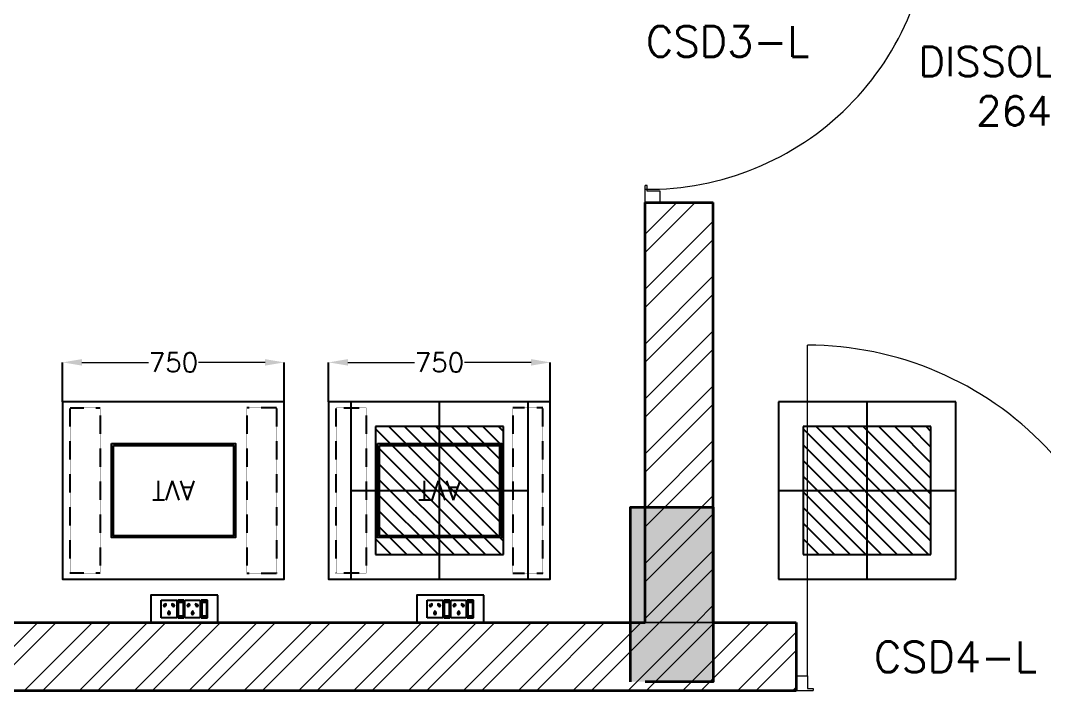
# Model space of a CAD drawing. Extents: x -52083 to 49512, y -145230 to 20224.
# Drawn here: x -35389 to -31925, y -105009 to -102743 of the extents above; entities that cross this region are included whole.
import ezdxf
from ezdxf.enums import TextEntityAlignment as Align

# ---------------------------------------------------------------- set-up
doc = ezdxf.new("R2010")
doc.units = 0
doc.header["$LTSCALE"] = 0.5
doc.header["$MEASUREMENT"] = 0
doc.header["$PDMODE"] = 32
doc.linetypes.add('HIDDEN', pattern=[0.375, 0.25, -0.125])
for name, color, linetype, lineweight in [('1050x2100 Door', 6, 'Continuous', 5), ('1200x2100 Door', 5, 'Continuous', 5), ('COL', 1, 'Continuous', 35), ('DIM', 3, 'Continuous', 5), ('ELE-36W LED LIGHT', 210, 'Continuous', 25), ('Hatch-1', 8, 'Continuous', 5), ('Sa-Block Text', 7, 'Continuous', 18), ('wall-1', 7, 'Continuous', 35)]:
    doc.layers.add(name, color=color, linetype=linetype, lineweight=lineweight)
for name, color, linetype in [('ELE 36W LED LIGHT', 6, 'Continuous'), ('PDF_Text', 5, 'Continuous'), ('SA-6MRP', 1, 'Continuous'), ('SA-FUR', 3, 'Continuous'), ('SA-Granite', 3, 'Continuous')]:
    doc.layers.add(name, color=color, linetype=linetype)
doc.styles.add('RomanS', font='romans.shx')
doc.styles.get("Standard").update_dxf_attribs({"font": 'romans.shx'})
doc.dimstyles.new('Sa-dim', dxfattribs={"dimtxt": 65, "dimasz": 65, "dimexe": 0, "dimexo": 0, "dimtad": 0, "dimdec": 0, "dimdsep": 46, "dimtxsty": 'Standard', "dimcen": 0, "dimclrd": 256, "dimclre": 7, "dimclrt": 1, "dimadec": 0, "dimazin": 0, "dimtfac": 1, "dimtdec": 0, "dimtmove": 0, "dimatfit": 3, "dimfxl": 1, "dimlwd": -1, "dimarcsym": 0})
pattern_1 = [(45, (22946.7, -16431.28), (-92.80777, 92.80777), []), (45, (23008.57, -16431.28), (-92.80777, 92.80777), [])]

# ---------------------------------------------------------------- blocks, each defined once
blk = doc.blocks.new('SD 1200x2100')
at = {"layer": '1200x2100 Door'}
for p, q in [((289771.1, 46661.9), (289771.1, 46711.8)), ((289771.1, 46711.8), (289829.5, 46711.8)), ((289771.1, 46661.9), (289771.1, 46711.8)), ((289809.4, 46661.9), (289809.4, 46705.1)), ((289809.4, 46705.1), (289829.5, 46705.1)), ((289829.5, 46705.1), (289829.5, 46711.8)), ((290971.1, 46711.8), (290912.7, 46711.8)), ((290912.7, 46705.1), (290912.7, 46711.8)), ((290932.8, 46705.1), (290912.7, 46705.1)), ((290932.8, 46661.9), (290932.8, 46705.1)), ((290971.1, 46661.9), (290971.1, 46711.8)), ((289771.1, 46661.9), (289809.4, 46661.9)), ((290971.1, 46661.9), (290932.8, 46661.9)), ((290932.8, 46661.9), (290932.8, 45543.9))]:
    blk.add_line(p, q, dxfattribs=at)
blk.add_arc((290932.8, 46661.9), 1118, 177.4426, 270, dxfattribs=at)
blk = doc.blocks.new('1050x2100')
at = {"layer": '1050x2100 Door'}
for p, q in [((289971.9, 46661.9), (289971.9, 46711.8)), ((289971.9, 46711.8), (290030.3, 46711.8)), ((289971.9, 46661.9), (289971.9, 46711.8)), ((290010.2, 46661.9), (290010.2, 46705.1)), ((290010.2, 46705.1), (290030.3, 46705.1)), ((290030.3, 46705.1), (290030.3, 46711.8)), ((291021.9, 46711.8), (290963.5, 46711.8)), ((290963.5, 46705.1), (290963.5, 46711.8)), ((290983.6, 46705.1), (290963.5, 46705.1)), ((290983.6, 46661.9), (290983.6, 46705.1)), ((291021.9, 46661.9), (291021.9, 46711.8)), ((289971.9, 46661.9), (290010.2, 46661.9)), ((291021.9, 46661.9), (290983.6, 46661.9)), ((290983.6, 46661.9), (290983.6, 45743.9))]:
    blk.add_line(p, q, dxfattribs=at)
blk.add_arc((290976, 46702.9), 959, 179.4701, 270.4563, dxfattribs=at)
blk = doc.blocks.new('750 X 600 AVT')
at = {"color": 30, "linetype": 'HIDDEN'}
for points in [[(127, 20.4), (127, 579.6), (25.4, 579.6), (25.4, 20.4)], [(623, 20.4), (623, 579.6), (724.6, 579.6), (724.6, 20.4)]]:
    blk.add_lwpolyline(points, close=True, dxfattribs=at)
at = {"color": 30}
for points in [[(584.4, 141.1), (165.6, 141.1), (165.6, 458.9), (584.4, 458.9)], [(578.1, 147.4), (171.9, 147.4), (171.9, 452.6), (578.1, 452.6)]]:
    blk.add_lwpolyline(points, close=True, dxfattribs=at)
at = {"layer": 'SA-Granite', "color": 30}
blk.add_lwpolyline([(0, 0), (750, 0), (750, 600), (0, 600)], close=True, dxfattribs=at)
at = {"insert": (375, 300), "char_height": 65, "width": 175.432, "attachment_point": 5}
blk.add_mtext('{\\C7;AVT}', dxfattribs=at)
blk = doc.blocks.new('*D1095')
at = {"layer": 'Defpoints', "color": 0}
for p in [(-35246.9, -103899), (-35246.9, -104032.4), (-34496.9, -104032.4)]:
    blk.add_point(p, dxfattribs=at)
at = {"layer": 'DIM', "color": 7, "lineweight": -2}
for p, q in [((-35246.9, -104032.4), (-35246.9, -103899)), ((-34496.9, -104032.4), (-34496.9, -103899))]:
    blk.add_line(p, q, dxfattribs=at)
at = {"layer": 'DIM'}
for p, q in [((-35181.9, -103899), (-34956.1, -103899)), ((-34561.9, -103899), (-34787.7, -103899))]:
    blk.add_line(p, q, dxfattribs=at)
for points in [[(-35181.9, -103888.1), (-35181.9, -103909.8), (-35246.9, -103899)], [(-34561.9, -103888.1), (-34561.9, -103909.8), (-34496.9, -103899)]]:
    blk.add_solid(points, dxfattribs=at)
at = {"layer": 'DIM', "color": 1, "insert": (-34871.9, -103899), "char_height": 65, "attachment_point": 5}
blk.add_mtext('750', dxfattribs=at)
blk = doc.blocks.new('*U133')
at = {"ltscale": 300}
for p, q in [((-78.1, 29.8), (-78.1, -29.8)), ((-78.1, 29.8), (-78.1, -29.8)), ((-57.3, 29.8), (-78.1, 29.8)), ((-78.1, 29.8), (-57.3, 29.8)), ((-76.3, 23.3), (-76.3, -23.3)), ((-59.1, 23.3), (-76.3, 23.3)), ((-59.1, -23.3), (-59.1, 23.3)), ((-57.3, -29.8), (-57.3, 29.8)), ((-53.9, 29.8), (-1.7, 29.8)), ((-53.9, -29.8), (-53.9, 29.8)), ((-1.7, 29.8), (-1.7, -29.8)), ((1.7, 29.8), (1.7, -29.8)), ((1.7, 29.8), (1.7, -29.8)), ((22.5, 29.8), (1.7, 29.8)), ((1.7, 29.8), (22.5, 29.8)), ((3.5, 23.3), (3.5, -23.3)), ((20.7, 23.3), (3.5, 23.3)), ((20.7, -23.3), (20.7, 23.3)), ((22.5, -29.8), (22.5, 29.8)), ((25.9, -29.8), (25.9, 29.8)), ((25.9, 29.8), (78.1, 29.8)), ((78.1, 29.8), (78.1, -29.8)), ((-78.1, -29.8), (-57.3, -29.8)), ((-76.3, -21.2), (-59.1, -21.2)), ((-76.3, -23.3), (-59.1, -23.3)), ((-1.7, -29.8), (-53.9, -29.8)), ((1.7, -29.8), (22.5, -29.8)), ((3.5, -21.2), (20.7, -21.2)), ((3.5, -23.3), (20.7, -23.3)), ((78.1, -29.8), (25.9, -29.8))]:
    blk.add_line(p, q, dxfattribs=at)
blk.add_lwpolyline([(-113, -46), (113, -46), (113, 46), (-113, 46)], close=True, dxfattribs=at)
for centre, radius, start, end in [((-27.8, 14.7), 4.06, 307.1584, 232.8416), ((-27.8, 10.6), 2.59, 161.4031, 18.5969), ((52, 14.7), 4.06, 307.1584, 232.8416), ((52, 10.6), 2.59, 161.4031, 18.5969), ((-42.7, -11.6), 3.5, 5.2689, 272.51), ((-39.9, -14), 2.82, 202.6838, 75.0951), ((-15.7, -14), 2.82, 104.9049, 337.3162), ((-12.9, -11.6), 3.5, 267.49, 174.7311), ((37.1, -11.6), 3.5, 5.2689, 272.51), ((39.9, -14), 2.82, 202.6838, 75.0951), ((64.1, -14), 2.82, 104.9049, 337.3162), ((66.9, -11.6), 3.5, 267.49, 174.7311)]:
    blk.add_arc(centre, radius, start, end, dxfattribs=at)
at = {"layer": 'Sa-Block Text', "flags": 1}
for tag, p in [('PROJECTNAME', (102.4, 776)), ('FLOOR', (102.4, 686.5)), ('LABNAME', (102.4, 577)), ('ITEMNO:', (102.4, 479.7))]:
    blk.add_attdef(tag, text='', height=65, dxfattribs=at).set_placement(p, align=Align.MIDDLE_CENTER)
at = {"layer": 'Sa-Block Text'}
blk.add_attdef('CATALOGUE', text='', height=65, dxfattribs=at).set_placement((102.4, 360.5), align=Align.MIDDLE_CENTER)
blk = doc.blocks.new('*D1097')
at = {"layer": 'Defpoints', "color": 0}
for p in [(-34346.9, -103899), (-34346.9, -104032.4), (-33596.9, -104032.4)]:
    blk.add_point(p, dxfattribs=at)
at = {"layer": 'DIM', "color": 7, "lineweight": -2}
for p, q in [((-34346.9, -104032.4), (-34346.9, -103899)), ((-33596.9, -104032.4), (-33596.9, -103899))]:
    blk.add_line(p, q, dxfattribs=at)
at = {"layer": 'DIM'}
for p, q in [((-34281.9, -103899), (-34056.1, -103899)), ((-33661.9, -103899), (-33887.7, -103899))]:
    blk.add_line(p, q, dxfattribs=at)
for points in [[(-34281.9, -103888.1), (-34281.9, -103909.8), (-34346.9, -103899)], [(-33661.9, -103888.1), (-33661.9, -103909.8), (-33596.9, -103899)]]:
    blk.add_solid(points, dxfattribs=at)
at = {"layer": 'DIM', "color": 1, "insert": (-33971.9, -103899), "char_height": 65, "attachment_point": 5}
blk.add_mtext('750', dxfattribs=at)
blk = doc.blocks.new('light300x600')
at = {"layer": 'ELE-36W LED LIGHT', "lineweight": 25}
for p, q in [((918214.7, -78407.4), (918214.7, -79007.4)), ((918814.7, -78407.4), (918214.7, -78407.4)), ((918514.7, -78407.4), (918514.7, -79007.4)), ((918814.7, -79007.4), (918814.7, -78407.4)), ((918298.3, -78491.3), (918298.6, -78491)), ((918298.3, -78544.3), (918351.6, -78491)), ((918298.3, -78597.3), (918404.7, -78491)), ((918298.3, -78650.4), (918457.7, -78491)), ((918298.3, -78703.4), (918510.7, -78491)), ((918298.3, -78756.4), (918563.8, -78491)), ((918298.3, -78809.5), (918616.8, -78491)), ((918298.3, -78862.5), (918669.8, -78491)), ((918298.3, -78915.5), (918722.9, -78491)), ((918298.3, -78491), (918298.3, -78923.7)), ((918731.1, -78491), (918298.3, -78491)), ((918731.1, -78923.7), (918731.1, -78491)), ((918343.2, -78923.7), (918731.1, -78535.8)), ((918396.2, -78923.7), (918731.1, -78588.8)), ((918449.2, -78923.7), (918731.1, -78641.9)), ((918214.7, -78707.4), (918814.7, -78707.4)), ((918502.3, -78923.7), (918731.1, -78694.9)), ((918555.3, -78923.7), (918731.1, -78747.9)), ((918608.3, -78923.7), (918731.1, -78801)), ((918661.3, -78923.7), (918731.1, -78854)), ((918714.4, -78923.7), (918731.1, -78907)), ((918298.3, -78923.7), (918731.1, -78923.7)), ((918214.7, -79007.4), (918814.7, -79007.4))]:
    blk.add_line(p, q, dxfattribs=at)
blk = doc.blocks.new('BARE')
at = {"layer": 'COL'}
h = blk.add_hatch(color=256, dxfattribs=at)
h.dxf.hatch_style = 1
h.paths.add_polyline_path([(-15493.5, -7332.6), (-15773.5, -7332.6), (-15773.5, -7922.6), (-15493.5, -7922.6)])
at = {"layer": 'Hatch-1'}
h = blk.add_hatch(dxfattribs=at)
h.set_pattern_fill('ANSI32,_O', color=256, scale=350)
h.set_pattern_definition(pattern_1)
h.paths.add_polyline_path([(-15493.5, -6302.6), (-15723.5, -6302.6), (-15723.5, -7722.6), (-15493.5, -7722.6)])
h = blk.add_hatch(dxfattribs=at)
h.set_pattern_fill('ANSI32,_O', color=256, scale=350)
h.set_pattern_definition(pattern_1)
h.paths.add_polyline_path([(-19273.5, -7722.6), (-15213.5, -7722.6), (-15213.5, -7952.6), (-19273.5, -7952.6)])
at = {"layer": 'COL'}
blk.add_lwpolyline([(-15773.5, -7922.6), (-15773.5, -7332.6), (-15493.5, -7332.6), (-15493.5, -7922.6), (-15723.5, -7922.6)], dxfattribs=at)
at = {"layer": 'Hatch-1'}
for points in [[(-15493.5, -6302.6), (-15723.5, -6302.6), (-15723.5, -7722.6), (-15493.5, -7722.6)], [(-15723.5, -6302.6), (-15493.5, -6302.6), (-15493.5, -7722.6), (-15723.5, -7722.6)], [(-15493.5, -6302.6), (-15723.5, -6302.6), (-15723.5, -7722.6), (-15493.5, -7722.6)], [(-19273.5, -7722.6), (-15213.5, -7722.6), (-15213.5, -7952.6), (-19273.5, -7952.6)], [(-19273.5, -7722.6), (-15213.5, -7722.6), (-15213.5, -7952.6), (-19273.5, -7952.6)]]:
    blk.add_lwpolyline(points, close=True, dxfattribs=at)
at = {"layer": 'SA-FUR', "color": 7}
for points in [[(-16944.9, -6976.3), (-17694.9, -6976.3), (-17694.9, -7576.3), (-16944.9, -7576.3)], [(-16044.9, -6976.3), (-16794.9, -6976.3), (-16794.9, -7576.3), (-16044.9, -7576.3)]]:
    blk.add_lwpolyline(points, close=True, dxfattribs=at)
at = {"layer": 'wall-1'}
for p, q in [((-15723.5, -7722.6), (-15723.5, -6302.6)), ((-15723.5, -6302.6), (-15493.5, -6302.6)), ((-15493.5, -7722.6), (-15493.5, -6302.6)), ((-19273.5, -7722.6), (-15723.5, -7722.6)), ((-15493.5, -7722.6), (-15213.5, -7722.6)), ((-15213.5, -7722.6), (-15213.5, -7952.6)), ((-19273.5, -7952.6), (-15723.5, -7952.6)), ((-15723.5, -7952.6), (-15213.5, -7952.6))]:
    blk.add_line(p, q, dxfattribs=at)
at = {"layer": '1050x2100 Door', "rotation": 90}
blk.add_blockref('1050x2100', (30988.2, -296274.5), dxfattribs=at)
at = {"layer": '1200x2100 Door', "rotation": 180}
blk.add_blockref('SD 1200x2100', (275757.5, 38759.2), dxfattribs=at)
at = {"layer": 'SA-6MRP', "color": 7, "rotation": 180}
for p in [(-17283, -7676.6), (-16383, -7676.6)]:
    blk.add_blockref('*U133', p, dxfattribs=at)
at = {"layer": 'SA-Granite', "rotation": 180}
for p in [(-16944.9, -6976.3), (-16044.9, -6976.3)]:
    blk.add_blockref('750 X 600 AVT', p, dxfattribs=at)
at = {"layer": '1050x2100 Door', "color": 0, "style": 'RomanS'}
blk.add_text('CSD3-L', height=103.23, dxfattribs=at).set_placement((-15721.1, -5809))
at = {"layer": '1200x2100 Door', "color": 0, "style": 'RomanS'}
blk.add_text('CSD4-L', height=103.23, dxfattribs=at).set_placement((-14950.4, -7890.4))
at = {"layer": 'PDF_Text', "insert": (-14150, -5908.7), "char_height": 100, "width": 2110.371, "attachment_point": 5, "style": 'RomanS'}
blk.add_mtext('DISSOLUTION ROOM\\P{\\C0;2640 X 5805}', dxfattribs=at)
at = {"layer": 'SA-FUR', "color": 7}
for p in [(-11828.1, -20212.7), (-10178.1, -20212.7), (-8528.1, -20212.7), (-12428.4, -24228.4), (-10778.4, -24228.4), (-9128.4, -24228.4)]:
    blk.add_attdef('LS##90', text='', height=65, dxfattribs=at).set_placement(p, align=Align.CENTER)
at = {"layer": 'DIM', "color": 7}
for base, p1, p2, picture, middle in [((-17694.9, -6842.8), (-16944.9, -6976.3), (-17694.9, -6976.3), '*D1095', (-17319.9, -6842.8)), ((-16794.9, -6842.8), (-16044.9, -6976.3), (-16794.9, -6976.3), '*D1097', (-16419.9, -6842.8))]:
    dim = blk.add_linear_dim(base=base, p1=p1, p2=p2, angle=180, dimstyle='Sa-dim', dxfattribs=at)
    dim.commit()
    dim.dimension.update_dxf_attribs({"geometry": picture, "text_midpoint": middle, "insert": (17552, 97056.2)})

msp = doc.modelspace()

# ---------------------------------------------------------------- block references
at = {"color": 240}
msp.add_blockref('BARE', (-17552, -97056.2, 2637.8), dxfattribs=at)

# ---------------------------------------------------------------- next in the draw order: block references
at = {"layer": 'ELE 36W LED LIGHT', "rotation": 90}
for p in [(-112679.2, -1022847.1, 2637.8), (-111232.9, -1022847.1, 2637.8)]:
    msp.add_blockref('light300x600', p, dxfattribs=at)

doc.saveas('drawing.dxf')
